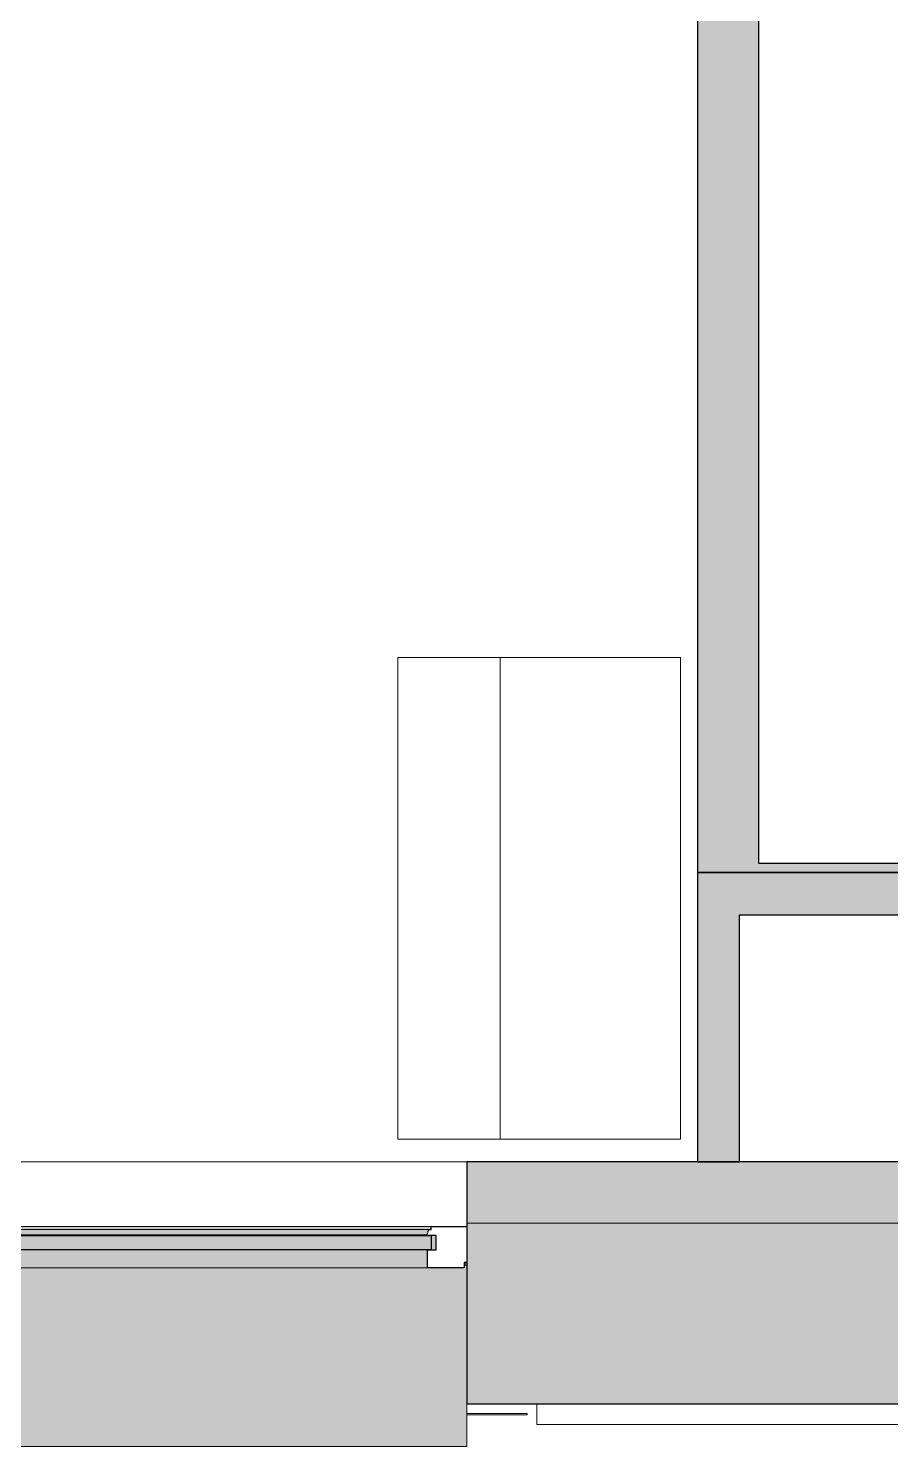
# Model space of a CAD drawing. Header units: millimetres. Extents: x 79795 to 317870, y -36033 to 97293.
# Drawn here: x 166339 to 167772, y 8896 to 11252 of the extents above; entities that cross this region are included whole.
import ezdxf

# ---------------------------------------------------------------- set-up
doc = ezdxf.new("R2010")
doc.units = ezdxf.units.MM
doc.header["$MEASUREMENT"] = 0
for name, color, linetype, lineweight in [('CSM-STL-XX-ZZ-M3-A-XXXX-00001_detached _19_04_21__rvt-1-Level 4$0$A-GLAZ', 7, 'CONTINUOUS', 9), ('CSM-STL-XX-ZZ-M3-A-XXXX-00001_detached _19_04_21__rvt-1-Level 4$0$A-GLAZ-CURT', 7, 'CONTINUOUS', 9), ('CSM-STL-XX-ZZ-M3-A-XXXX-00001_detached _19_04_21__rvt-1-Level 4$0$A-GLAZ-CWMG', 7, 'CONTINUOUS', 9), ('CSM-STL-XX-ZZ-M3-A-XXXX-00001_detached _19_04_21__rvt-1-Level 4$0$A-WALL', 7, 'CONTINUOUS', 9), ('CSM-STL-XX-ZZ-M3-A-XXXX-00001_detached _19_04_21__rvt-1-Level 4$0$A-WALL-PATT', 7, 'CONTINUOUS', 9), ('CSM-STL-XX-ZZ-M3-A-XXXX-00001_detached _19_04_21__rvt-1-Level 4$0$I-WALL', 7, 'CONTINUOUS', 9), ('I-FURN', 8, 'CONTINUOUS', 9)]:
    doc.layers.add(name, color=color, linetype=linetype, lineweight=lineweight)

msp = doc.modelspace()

# ---------------------------------------------------------------- hatches: boundary and pattern name
at = {"layer": 'CSM-STL-XX-ZZ-M3-A-XXXX-00001_detached _19_04_21__rvt-1-Level 4$0$A-GLAZ'}
for points in [[(165762.9, 9257.2), (167008.6, 9257.7), (167008.6, 9262.2), (165727, 9262.2), (165727, 9257.2), (165732.8, 9257.2)], [(167002.4, 9252.3), (167002.8, 9252.3), (167004.6, 9255.9), (167007.1, 9257.2), (165731, 9255.9), (165733.3, 9252.3), (166958.8, 9252.3)], [(167008.6, 9223.3), (167008.6, 9247.2), (165728.6, 9247.2), (165728.6, 9223.3), (166958.8, 9223.3)], [(167001.4, 9248.3), (167002.6, 9252.3), (166360.8, 9252.3), (165733, 9251.2), (165734.3, 9248.3), (166958.8, 9248.3)], [(167002.6, 9193.3), (167002.6, 9223.3), (165733, 9223.3), (165733, 9193.3), (166958.8, 9193.3)], [(166958.8, 8896.3), (167067.8, 8896.3), (167067.8, 9198), (167063.5, 9198), (167063.5, 9193.3), (165672.2, 9193.3), (165672.2, 9198), (164363.5, 9198), (164363.5, 9193.3), (162972.2, 9193.3), (162972.2, 9198), (161663.5, 9198), (161663.5, 9193.3), (160272.2, 9193.3), (160272.2, 9198), (158963.5, 9198), (158963.5, 9193.3), (157572.2, 9193.3), (157572.2, 9198), (156526.8, 9198), (156526.8, 8896.3), (166360.8, 8896.3)]]:
    msp.add_hatch(color=256, dxfattribs=at).paths.add_polyline_path(points, flags=0)
h = msp.add_hatch(color=256, dxfattribs=at)
h.paths.add_polyline_path([(167016.6, 9223.3), (167016.6, 9247.2), (167008.6, 9247.2), (167008.6, 9223.3)], flags=0)
h.paths.add_polyline_path([(165719.1, 9223.3), (165728.6, 9223.3), (165728.6, 9247.2), (165719.1, 9247.2)], flags=0)
h = msp.add_hatch(color=256, dxfattribs=at)
h.paths.add_polyline_path([(167067.8, 9198), (167067.8, 9200.1), (167063.5, 9200.1), (167063.5, 9198)], flags=0)
h.paths.add_polyline_path([(165662.5, 9198), (165672.2, 9198), (165672.2, 9200.1), (164363.5, 9200.1), (164363.5, 9198), (165164.9, 9198)], flags=0)
h.paths.add_polyline_path([(162773, 9198), (162972.2, 9198), (162972.2, 9200.1), (161663.5, 9200.1), (161663.5, 9198), (162175, 9198)], flags=0)
h.paths.add_polyline_path([(159185.1, 9198), (160272.2, 9198), (160272.2, 9200.1), (158963.5, 9200.1), (158963.5, 9198), (158967.8, 9198)], flags=0)
h.paths.add_polyline_path([(157567.8, 9198), (157572.2, 9198), (157572.2, 9200.1), (156526.8, 9200.1), (156526.8, 9198), (156793.2, 9198)], flags=0)
at = {"layer": 'CSM-STL-XX-ZZ-M3-A-XXXX-00001_detached _19_04_21__rvt-1-Level 4$0$A-WALL-PATT'}
for points in [[(167552.8, 9849.8), (167552.8, 13607.3), (167450.8, 13607.3), (167450.8, 9849.8)], [(167450.8, 9369.3), (167520.8, 9369.3), (167520.8, 9849.8), (167450.8, 9849.8), (167450.8, 9698)], [(167520.8, 9779.8), (168251.3, 9779.8), (168251.3, 9849.8), (167520.8, 9849.8)], [(168266.3, 9849.8), (168281.3, 9849.8), (168281.3, 9864.8), (167552.8, 9864.8), (167552.8, 9849.8), (167556.8, 9849.8)], [(167501.8, 9267.3), (167501.8, 9369.3), (167067.8, 9369.3), (167067.8, 9267.3)]]:
    msp.add_hatch(color=256, dxfattribs=at).paths.add_polyline_path(points, flags=0)
h = msp.add_hatch(color=256, dxfattribs=at)
h.paths.add_polyline_path([(169948.7, 9267.3), (170933.8, 9267.3), (170933.8, 9369.3), (169867.8, 9369.3), (169867.8, 9267.3)], flags=0)
h.paths.add_polyline_path([(168233.8, 9267.3), (168233.8, 9369.3), (167501.8, 9369.3), (167501.8, 9267.3), (167556.8, 9267.3)], flags=0)
h = msp.add_hatch(color=256, dxfattribs=at)
h.paths.add_polyline_path([(230840.8, 8967.3), (230840.8, 9267.3), (230067.8, 9267.3), (230067.8, 8967.3), (230344.3, 8967.3)], flags=0)
h.paths.add_polyline_path([(225783.8, 8967.3), (225783.8, 9267.3), (224992.8, 9267.3), (224992.8, 8967.3), (225560.5, 8967.3)], flags=0)
h.paths.add_polyline_path([(223358.8, 8967.3), (223358.8, 9267.3), (222292.8, 9267.3), (222292.8, 8967.3), (222570.7, 8967.3)], flags=0)
h.paths.add_polyline_path([(212405, 8967.3), (212558.8, 8967.3), (212558.8, 9267.3), (211317.8, 9267.3), (211317.8, 8967.3), (211807.1, 8967.3)], flags=0)
h.paths.add_polyline_path([(206425.3, 8967.3), (207033.8, 8967.3), (207033.8, 9267.3), (202692.8, 9267.3), (202692.8, 8967.3), (205827.3, 8967.3)], flags=0)
h.paths.add_polyline_path([(198651.6, 8967.3), (199908.8, 8967.3), (199908.8, 9267.3), (197042.8, 9267.3), (197042.8, 8967.3)], flags=0)
h.paths.add_polyline_path([(190558.8, 8967.3), (190558.8, 9267.3), (187692.8, 9267.3), (187692.8, 8967.3), (189084, 8967.3)], flags=0)
h.paths.add_polyline_path([(184300.1, 8967.3), (184908.8, 8967.3), (184908.8, 9267.3), (180667.8, 9267.3), (180667.8, 8967.3), (183702.2, 8967.3)], flags=0)
h.paths.add_polyline_path([(170933.8, 8967.3), (170933.8, 9267.3), (169867.8, 9267.3), (169867.8, 8967.3), (170546.7, 8967.3)], flags=0)
h.paths.add_polyline_path([(167556.8, 8967.3), (168233.8, 8967.3), (168233.8, 9267.3), (167067.8, 9267.3), (167067.8, 8967.3)], flags=0)
h.paths.add_polyline_path([(156460.8, 8967.3), (156526.8, 8967.3), (156526.8, 9267.3), (156460.8, 9267.3)], flags=0)

# ---------------------------------------------------------------- linework, layer by layer
at = {"layer": 'CSM-STL-XX-ZZ-M3-A-XXXX-00001_detached _19_04_21__rvt-1-Level 4$0$A-GLAZ'}
for p, q in [((165727, 9262.2), (167008.6, 9262.2)), ((167007.1, 9257.2), (165728.6, 9257.2)), ((167008.6, 9257.2), (167007.1, 9257.2)), ((167001.4, 9248.3), (165734.3, 9248.3)), ((167002.6, 9193.3), (165733, 9193.3)), ((167063.5, 9200.1), (167067.8, 9200.1)), ((167063.5, 9198), (167067.8, 9198)), ((167067.8, 8967.3), (167067.8, 8896.3)), ((156526.8, 8896.3), (167067.8, 8896.3))]:
    msp.add_line(p, q, dxfattribs=at)
at = {"layer": 'CSM-STL-XX-ZZ-M3-A-XXXX-00001_detached _19_04_21__rvt-1-Level 4$0$A-GLAZ', "lineweight": 30}
for p, q in [((167007.1, 9257.2), (167008.6, 9257.2)), ((167008.6, 9262.2), (167067.8, 9262.2)), ((167008.6, 9257.2), (167008.6, 9262.2)), ((165728.6, 9247.2), (167008.6, 9247.2)), ((167001.4, 9247.2), (167001.4, 9248.3)), ((167016.6, 9247.2), (167001.4, 9247.2)), ((167008.6, 9247.2), (167008.6, 9223.3)), ((167016.6, 9223.3), (167016.6, 9247.2)), ((167008.6, 9223.3), (165728.6, 9223.3)), ((167002.6, 9223.3), (167016.6, 9223.3)), ((167002.6, 9193.3), (167002.6, 9223.3)), ((167063.5, 9193.3), (167002.6, 9193.3)), ((167063.5, 9202.3), (167063.5, 9193.3)), ((167067.8, 9202.3), (167063.5, 9202.3))]:
    msp.add_line(p, q, dxfattribs=at)
for centre, radius, start, end in [((167008.2, 9252), 5.36, 101.9524, 176.5739), ((166995.5, 9252.7), 7.4, 323.4261, 356.5739)]:
    msp.add_arc(centre, radius, start, end, dxfattribs=at)
at = {"layer": 'CSM-STL-XX-ZZ-M3-A-XXXX-00001_detached _19_04_21__rvt-1-Level 4$0$A-GLAZ'}
for points, knots in [([(167004.6, 9255.9), (167004.7, 9256), (167004.8, 9256.1), (167005.2, 9256.4), (167005.6, 9256.7), (167006.2, 9257), (167006.7, 9257.1), (167007.1, 9257.2)], [0.6, 0.6, 0.6, 0.6, 0.625, 0.7, 0.775, 0.85, 1, 1, 1, 1]), ([(167002.8, 9252.3), (167002.9, 9252.7), (167003, 9253.4), (167003.3, 9254.2), (167003.5, 9254.6), (167003.6, 9254.8), (167003.7, 9254.9)], [0, 0, 0, 0, 0.2, 0.3, 0.35, 0.4, 0.4, 0.4, 0.4])]:
    msp.add_open_spline(points, degree=3, knots=knots, dxfattribs=at)
msp.add_open_spline([(167001.4, 9248.3), (167001.7, 9248.7), (167001.9, 9249.1), (167002.1, 9249.5)], degree=3, dxfattribs=at)
at = {"layer": 'CSM-STL-XX-ZZ-M3-A-XXXX-00001_detached _19_04_21__rvt-1-Level 4$0$A-GLAZ-CURT', "lineweight": 20}
for p, q in [((167917.8, 8967.3), (167183.8, 8967.3)), ((167183.8, 8967.3), (167183.8, 8933.3)), ((167183.8, 8933.3), (167917.8, 8933.3))]:
    msp.add_line(p, q, dxfattribs=at)
at = {"layer": 'CSM-STL-XX-ZZ-M3-A-XXXX-00001_detached _19_04_21__rvt-1-Level 4$0$A-GLAZ-CWMG'}
for p, q in [((167067.8, 8951.3), (167167.8, 8951.3)), ((167167.8, 8951.3), (167167.8, 8949.3)), ((167167.8, 8949.3), (167067.8, 8949.3))]:
    msp.add_line(p, q, dxfattribs=at)
at = {"layer": 'CSM-STL-XX-ZZ-M3-A-XXXX-00001_detached _19_04_21__rvt-1-Level 4$0$A-WALL'}
for p, q in [((167501.8, 9267.3), (167067.8, 9267.3)), ((168233.8, 9267.3), (167501.8, 9267.3))]:
    msp.add_line(p, q, dxfattribs=at)
at = {"layer": 'CSM-STL-XX-ZZ-M3-A-XXXX-00001_detached _19_04_21__rvt-1-Level 4$0$A-WALL', "lineweight": 30}
for p, q in [((167067.8, 9267.3), (167067.8, 8967.3)), ((167067.8, 8967.3), (168233.8, 8967.3))]:
    msp.add_line(p, q, dxfattribs=at)
at = {"layer": 'CSM-STL-XX-ZZ-M3-A-XXXX-00001_detached _19_04_21__rvt-1-Level 4$0$I-WALL', "lineweight": 30}
for p, q in [((167552.8, 9864.8), (167552.8, 13607.3)), ((167450.8, 13505.3), (167450.8, 9849.8)), ((167450.8, 9849.8), (167552.8, 9849.8)), ((167520.8, 9849.8), (167450.8, 9849.8)), ((167450.8, 9849.8), (167450.8, 9369.3)), ((168251.3, 9849.8), (167520.8, 9849.8)), ((168281.3, 9864.8), (167552.8, 9864.8)), ((167552.8, 9849.8), (168266.3, 9849.8)), ((167520.8, 9779.8), (168251.3, 9779.8)), ((167520.8, 9369.3), (167520.8, 9779.8)), ((167501.8, 9369.3), (167067.8, 9369.3)), ((167067.8, 9369.3), (167067.8, 9267.3)), ((167450.8, 9369.3), (167520.8, 9369.3)), ((168233.8, 9369.3), (167501.8, 9369.3))]:
    msp.add_line(p, q, dxfattribs=at)
at = {"layer": 'CSM-STL-XX-ZZ-M3-A-XXXX-00001_detached _19_04_21__rvt-1-Level 4$0$I-WALL'}
for p, q in [((165667.8, 9369.3), (167067.8, 9369.3)), ((167067.8, 9267.3), (167501.8, 9267.3)), ((167501.8, 9267.3), (168233.8, 9267.3))]:
    msp.add_line(p, q, dxfattribs=at)
at = {"layer": 'I-FURN'}
for p, q in [((167122.9, 10207.2), (166952.9, 10207.2)), ((166952.9, 10207.2), (166952.9, 9407.2)), ((167422.9, 10207.2), (167122.9, 10207.2)), ((167122.9, 10207.2), (167122.9, 9407.2)), ((167422.9, 9407.2), (167422.9, 10207.2)), ((166952.9, 9407.2), (167122.9, 9407.2)), ((167122.9, 9407.2), (167422.9, 9407.2))]:
    msp.add_line(p, q, dxfattribs=at)

doc.saveas('drawing.dxf')
